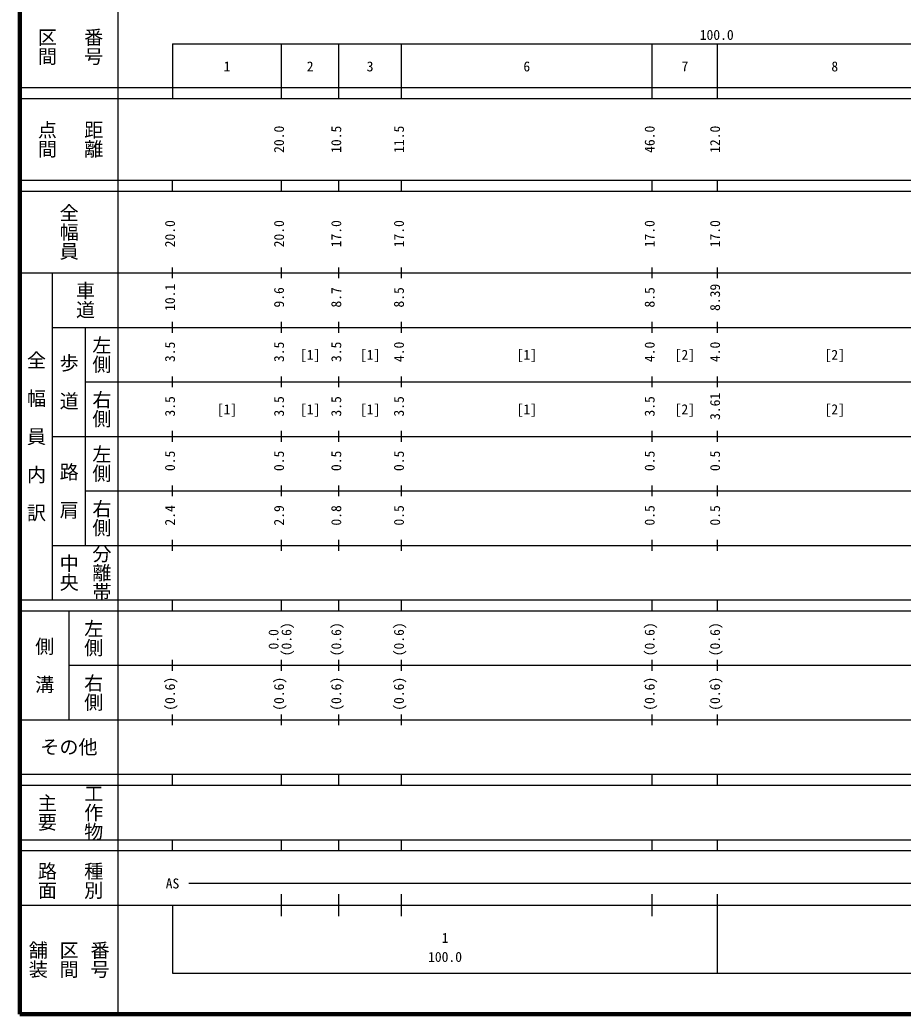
# Model space of a CAD drawing. Units: millimetres on the paper, enlarged 1000 times. Extents: x 40000 to 680000, y 20000 to 380000.
# Drawn here: x 40000 to 202042, y 20000 to 202409 of the extents above; entities that cross this region are included whole.
import ezdxf
from ezdxf.enums import TextEntityAlignment as Align

# ---------------------------------------------------------------- set-up
doc = ezdxf.new("R2010")
doc.units = ezdxf.units.MM
doc.header["$LTSCALE"] = 1000
doc.layers.add('M-TTL', color=2, linetype='Continuous', lineweight=140)
doc.layers.add('M-TTL-BAND', color=7, linetype='Continuous', lineweight=25)
doc.styles.add('@ＭＳ ゴシック', font='')
doc.styles.add('ＭＳ ゴシック', font='')
doc.styles.get('@ＭＳ ゴシック').set_extended_font_data('@MS Gothic')
doc.styles.get('ＭＳ ゴシック').set_extended_font_data('MS Gothic')

msp = doc.modelspace()

# ---------------------------------------------------------------- linework, layer by layer
at = {"layer": 'M-TTL'}
for p, q in [((40000, 380000), (40000, 20000)), ((40000, 20000), (680000, 20000))]:
    msp.add_line(p, q, dxfattribs=at)
at = {"layer": 'M-TTL-BAND'}
for p, q in [((58000, 370000), (58000, 20000)), ((68000, 198000), (579000, 198000)), ((68000, 198000), (68000, 188000)), ((88000, 188000), (88000, 198000)), ((98500, 188000), (98500, 198000)), ((110000, 188000), (110000, 198000)), ((156000, 188000), (156000, 198000)), ((168000, 188000), (168000, 198000)), ((40000, 190000), (579000, 190000)), ((40000, 188000), (579000, 188000)), ((40000, 173000), (579000, 173000)), ((68000, 171000), (68000, 173000)), ((88000, 171000), (88000, 173000)), ((98500, 171000), (98500, 173000)), ((110000, 171000), (110000, 173000)), ((156000, 171000), (156000, 173000)), ((168000, 171000), (168000, 173000)), ((40000, 171000), (579000, 171000)), ((68000, 155000), (68000, 157000)), ((88000, 155000), (88000, 157000)), ((98500, 155000), (98500, 157000)), ((110000, 155000), (110000, 157000)), ((156000, 155000), (156000, 157000)), ((168000, 155000), (168000, 157000)), ((40000, 156000), (579000, 156000)), ((46000, 96000), (46000, 156000)), ((46000, 146000), (579000, 146000)), ((52000, 146000), (52000, 106000)), ((68000, 145000), (68000, 147000)), ((88000, 145000), (88000, 147000)), ((98500, 145000), (98500, 147000)), ((110000, 145000), (110000, 147000)), ((156000, 145000), (156000, 147000)), ((168000, 145000), (168000, 147000)), ((68000, 135000), (68000, 137000)), ((88000, 135000), (88000, 137000)), ((98500, 135000), (98500, 137000)), ((110000, 135000), (110000, 137000)), ((156000, 135000), (156000, 137000)), ((168000, 135000), (168000, 137000)), ((52000, 136000), (579000, 136000)), ((46000, 126000), (579000, 126000)), ((68000, 125000), (68000, 127000)), ((88000, 125000), (88000, 127000)), ((98500, 125000), (98500, 127000)), ((110000, 125000), (110000, 127000)), ((156000, 125000), (156000, 127000)), ((168000, 125000), (168000, 127000)), ((68000, 115000), (68000, 117000)), ((88000, 115000), (88000, 117000)), ((98500, 115000), (98500, 117000)), ((110000, 115000), (110000, 117000)), ((156000, 115000), (156000, 117000)), ((168000, 115000), (168000, 117000)), ((52000, 116000), (579000, 116000)), ((46000, 106000), (579000, 106000)), ((68000, 105000), (68000, 107000)), ((88000, 105000), (88000, 107000)), ((98500, 105000), (98500, 107000)), ((110000, 105000), (110000, 107000)), ((156000, 105000), (156000, 107000)), ((168000, 105000), (168000, 107000)), ((40000, 96000), (579000, 96000)), ((68000, 94000), (68000, 96000)), ((88000, 94000), (88000, 96000)), ((98500, 94000), (98500, 96000)), ((110000, 94000), (110000, 96000)), ((156000, 94000), (156000, 96000)), ((168000, 94000), (168000, 96000)), ((40000, 94000), (579000, 94000)), ((49000, 94000), (49000, 74000)), ((49000, 84000), (579000, 84000)), ((68000, 83000), (68000, 85000)), ((88000, 83000), (88000, 85000)), ((98500, 83000), (98500, 85000)), ((110000, 83000), (110000, 85000)), ((156000, 83000), (156000, 85000)), ((168000, 83000), (168000, 85000)), ((68000, 73000), (68000, 75000)), ((88000, 73000), (88000, 75000)), ((98500, 73000), (98500, 75000)), ((110000, 73000), (110000, 75000)), ((156000, 73000), (156000, 75000)), ((168000, 73000), (168000, 75000)), ((40000, 74000), (579000, 74000)), ((40000, 64000), (579000, 64000)), ((68000, 62000), (68000, 64000)), ((88000, 62000), (88000, 64000)), ((98500, 62000), (98500, 64000)), ((110000, 62000), (110000, 64000)), ((156000, 62000), (156000, 64000)), ((168000, 62000), (168000, 64000)), ((40000, 62000), (579000, 62000)), ((40000, 52000), (579000, 52000)), ((68000, 50000), (68000, 52000)), ((88000, 50000), (88000, 52000)), ((98500, 50000), (98500, 52000)), ((110000, 50000), (110000, 52000)), ((156000, 50000), (156000, 52000)), ((168000, 50000), (168000, 52000)), ((40000, 50000), (579000, 50000)), ((71000, 44000), (565000, 44000)), ((88000, 38000), (88000, 42000)), ((98500, 38000), (98500, 42000)), ((110000, 38000), (110000, 42000)), ((156000, 38000), (156000, 42000)), ((168000, 27500), (168000, 42000)), ((40000, 40000), (579000, 40000)), ((68000, 40000), (68000, 27500)), ((68000, 27500), (579000, 27500))]:
    msp.add_line(p, q, dxfattribs=at)

# ---------------------------------------------------------------- texts
at = {"layer": 'M-TTL-BAND', "style": '@ＭＳ ゴシック'}
for s, p in [('番号', (53500, 197500)), ('区間', (45000, 197500)), ('点間', (45000, 180500)), ('距離', (53500, 180500)), ('全幅員', (49000, 163500)), ('車道', (52000, 151000)), ('左側', (55000, 141000)), ('全\u3000幅\u3000員\u3000内\u3000訳', (43000, 126000)), ('歩\u3000道', (49000, 136000)), ('右側', (55000, 131000)), ('左側', (55000, 121000)), ('路\u3000肩', (49000, 116000)), ('右側', (55000, 111000)), ('分離帯', (55000, 101000)), ('中央', (49000, 101000)), ('左側', (53500, 89000)), ('側\u3000溝', (44500, 84000)), ('右側', (53500, 79000)), ('主要', (45000, 57000)), ('工作物', (53500, 57000)), ('路面', (45000, 44500)), ('種別', (53500, 44500)), ('舗装', (43333, 30000)), ('区間', (49000, 30000)), ('番号', (54667, 30000))]:
    msp.add_text(s, height=2566, rotation=270, dxfattribs=at).set_placement(p, align=Align.MIDDLE_CENTER)
at = {"layer": 'M-TTL-BAND', "style": 'ＭＳ ゴシック'}
for s, p in [('100.0', (167844, 198195)), ('1', (78000, 192405)), ('2', (93250, 192405)), ('3', (104250, 192405)), ('6', (133000, 192405)), ('7', (162000, 192405)), ('8', (189500, 192405)), ('[1]', (93250, 139500)), ('[1]', (104250, 139500)), ('[1]', (133000, 139500)), ('[2]', (162000, 139500)), ('[2]', (189500, 139500)), ('[1]', (78000, 129500)), ('[1]', (93250, 129500)), ('[1]', (104250, 129500)), ('[1]', (133000, 129500)), ('[2]', (162000, 129500)), ('[2]', (189500, 129500)), ('AS', (68000, 42500)), ('1', (118000, 32523)), ('100.0', (118000, 29033))]:
    msp.add_text(s, height=1833, dxfattribs=at).set_placement(p, align=Align.BOTTOM_CENTER)
for s, p in [('20.0', (89000, 180500)), ('10.5', (99500, 180500)), ('11.5', (111000, 180500)), ('46.0', (157000, 180500)), ('12.0', (169000, 180500)), ('20.0', (69000, 163174)), ('20.0', (89000, 163174)), ('17.0', (99500, 163174)), ('17.0', (111000, 163174)), ('17.0', (157000, 163174)), ('17.0', (169000, 163174)), ('10.1', (69000, 151500)), ('9.6', (89000, 151500)), ('8.7', (99500, 151500)), ('8.39', (169000, 151500)), ('8.5', (111000, 151500)), ('8.5', (157000, 151500)), ('3.5', (69000, 141500)), ('3.5', (89000, 141500)), ('3.5', (99500, 141500)), ('4.0', (111000, 141500)), ('4.0', (157000, 141500)), ('4.0', (169000, 141500)), ('3.5', (69000, 131500)), ('3.5', (89000, 131500)), ('3.5', (99500, 131500)), ('3.5', (111000, 131500)), ('3.5', (157000, 131500)), ('3.61', (169000, 131500)), ('0.5', (69000, 121500)), ('0.5', (89000, 121500)), ('0.5', (99500, 121500)), ('0.5', (111000, 121500)), ('0.5', (157000, 121500)), ('0.5', (169000, 121500)), ('2.4', (69000, 111500)), ('2.9', (89000, 111500)), ('0.8', (99500, 111500)), ('0.5', (111000, 111500)), ('0.5', (157000, 111500)), ('0.5', (169000, 111500)), ('(0.6)', (90370, 88764)), ('(0.6)', (99500, 88764)), ('(0.6)', (111000, 88764)), ('(0.6)', (157000, 88764)), ('(0.6)', (169000, 88764)), ('0.0', (88000, 88764)), ('(0.6)', (69000, 78764)), ('(0.6)', (89000, 78764)), ('(0.6)', (99500, 78764)), ('(0.6)', (111000, 78764)), ('(0.6)', (157000, 78764)), ('(0.6)', (169000, 78764))]:
    msp.add_text(s, height=1833, rotation=90, dxfattribs=at).set_placement(p, align=Align.BOTTOM_CENTER)
msp.add_text('その他', height=2566, dxfattribs=at).set_placement((49000, 69000), align=Align.MIDDLE_CENTER)

doc.saveas('drawing.dxf')
